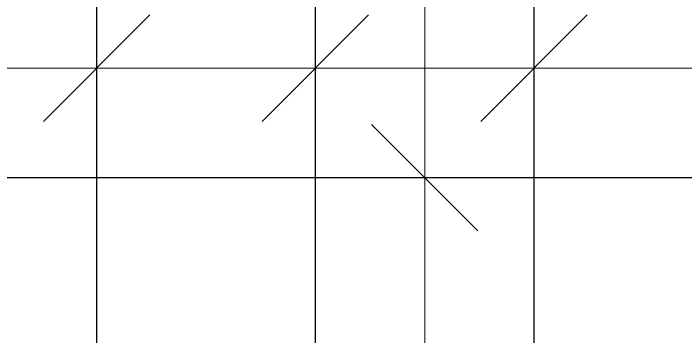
# Model space of a CAD drawing. Header units: millimetres. Extents: x -1004 to 900128, y -352756 to 107728.
# Drawn here: x 27557 to 28786, y -74805 to -74214 of the extents above; entities that cross this region are included whole.
import ezdxf

# ---------------------------------------------------------------- set-up
doc = ezdxf.new("R2010")
doc.units = ezdxf.units.MM
doc.layers.add('basic', color=95, linetype='Continuous', lineweight=30)
doc.layers.add('thin', color=153, linetype='Continuous', lineweight=18)

# ---------------------------------------------------------------- blocks, each defined once
blk = doc.blocks.new('*U405')
at = {"layer": 'thin'}
blk.add_line((-97.2, -97.2), (97.2, 97.2), dxfattribs=at)
blk = doc.blocks.new('*U406')
at = {"layer": 'thin', "color": 0, "linetype": 'ByBlock', "lineweight": -2, "transparency": 16777216}
for p in [(1200, 0), (1600, 0), (2000, 0)]:
    blk.add_blockref('*U405', p, dxfattribs=at)

msp = doc.modelspace()

# ---------------------------------------------------------------- linework, layer by layer
at = {"layer": 'basic'}
for p, q in [((27709.077, -75364.165), (27709.077, -73264.165)), ((28109.077, -75364.165), (28109.077, -73264.165)), ((28509.077, -75364.165), (28509.077, -73264.165)), ((26459.077, -74514.165), (34159.077, -74514.165))]:
    msp.add_line(p, q, dxfattribs=at)
at = {"layer": 'thin'}
for p, q in [((28309.077, -75314.165), (28309.077, -72764.165)), ((26509.077, -74314.165), (35159.077, -74314.165)), ((28406.304, -74611.393), (28211.85, -74416.938))]:
    msp.add_line(p, q, dxfattribs=at)

# ---------------------------------------------------------------- block references
msp.add_blockref('*U406', (26509.077, -74314.165), dxfattribs=at)

doc.saveas('drawing.dxf')
